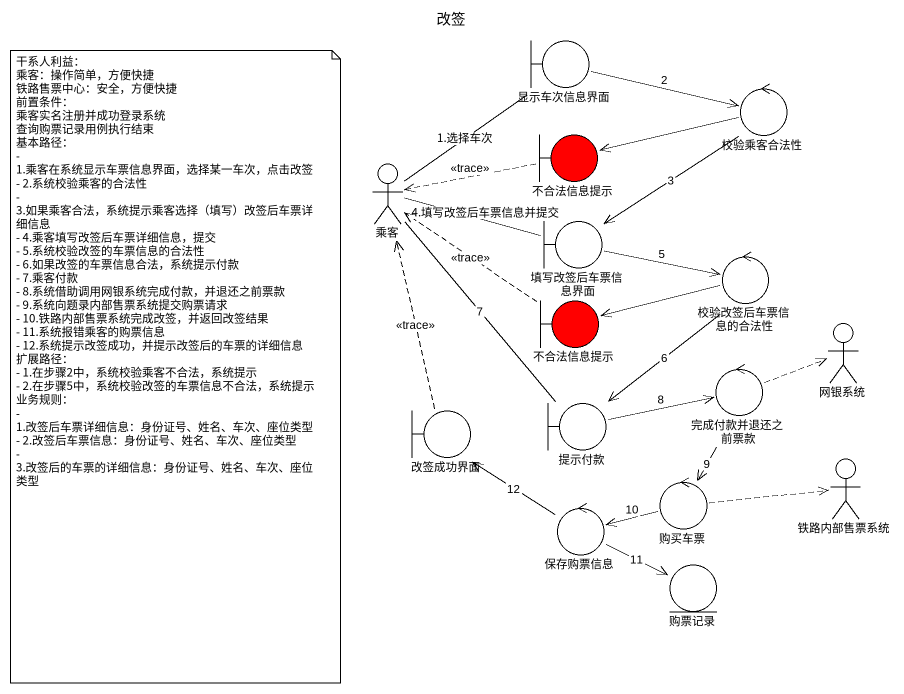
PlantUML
@startuml
title 改签
boundary 显示车次信息界面
control 校验乘客合法性
actor 乘客
boundary 不合法信息提示 #FF0000
boundary 填写改签后车票信息界面
control 校验改签后车票信息的合法性
boundary "不合法信息提示" as 不合法信息提示_2 #FF0000
actor 网银系统
boundary 提示付款
control 完成付款并退还之前票款
boundary 改签成功界面
control 购买车票
actor 铁路内部售票系统
control 保存购票信息
entity 购票记录
显示车次信息界面 -right-> 校验乘客合法性 : 2
校验乘客合法性 -left-> 不合法信息提示
校验乘客合法性 --> 填写改签后车票信息界面 : 3
乘客 -up- 显示车次信息界面 : 1.选择车次
乘客 -right- 填写改签后车票信息界面 : 4.填写改签后车票信息并提交
乘客 -- 提示付款 : 7
不合法信息提示 .left.> 乘客 : <<trace>>
填写改签后车票信息界面 -right-> 校验改签后车票信息的合法性 : 5
校验改签后车票信息的合法性 -left-> 不合法信息提示_2
校验改签后车票信息的合法性 --> 提示付款 : 6
不合法信息提示_2 .up.> 乘客 : <<trace>>
提示付款 -right-> 完成付款并退还之前票款 : 8
完成付款并退还之前票款 .right.> 网银系统
完成付款并退还之前票款 --> 购买车票 : 9
改签成功界面 .up.> 乘客 : <<trace>>
购买车票 .right.> 铁路内部售票系统
购买车票 -left-> 保存购票信息 : 10
保存购票信息 -up-> 改签成功界面 : 12
保存购票信息 -right-> 购票记录 : 11
note as N1
  干系人利益：
  乘客：操作简单，方便快捷
  铁路售票中心：安全，方便快捷
  前置条件：
  乘客实名注册并成功登录系统
  查询购票记录用例执行结束
  基本路径：
  - 1.乘客在系统显示车票信息界面，选择某一车次，点击改签
  - 2.系统校验乘客的合法性
  - 3.如果乘客合法，系统提示乘客选择（填写）改签后车票详细信息
  - 4.乘客填写改签后车票详细信息，提交
  - 5.系统校验改签的车票信息的合法性
  - 6.如果改签的车票信息合法，系统提示付款
  - 7.乘客付款
  - 8.系统借助调用网银系统完成付款，并退还之前票款
  - 9.系统向题录内部售票系统提交购票请求
  - 10.铁路内部售票系统完成改签，并返回改签结果
  - 11.系统报错乘客的购票信息
  - 12.系统提示改签成功，并提示改签后的车票的详细信息
  扩展路径：
  - 1.在步骤2中，系统校验乘客不合法，系统提示
  - 2.在步骤5中，系统校验改签的车票信息不合法，系统提示
  业务规则：
  - 1.改签后车票详细信息：身份证号、姓名、车次、座位类型
  - 2.改签后车票信息：身份证号、姓名、车次、座位类型
  - 3.改签后的车票的详细信息：身份证号、姓名、车次、座位类型
end note
@enduml
